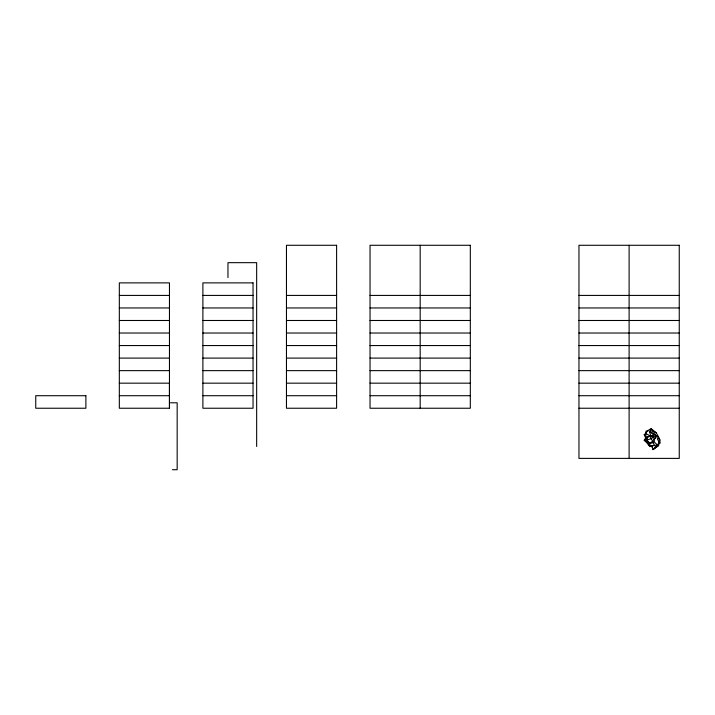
<?xml version="1.0" encoding="UTF-8"?>
<svg xmlns="http://www.w3.org/2000/svg" width="715" height="715" viewBox="0 0 715 715"><rect width="100%" height="100%" fill="white"/><g stroke="black" fill="none" stroke-linecap="round" stroke-linejoin="round"><path stroke-width="1.07" d="M169.464 408.238L169.464 282.881L119.325 282.881L119.325 408.238L169.464 408.238L169.464 383.169L119.325 383.169M645.314 440.574L652.178 447L653.001 449.628L658.604 445.668L658.622 444.042M654.591 445.454L649.622 446.187L644.474 439.6L646.074 438.956L645.591 433.37L647.513 430.77L651.142 428.678L656.218 432.718L660.159 440.02L657.594 445.186L649.685 445.749M652.178 447L644.242 440.449L644.474 439.6M653.465 439.743L655.146 438.438L655.878 435.837L655.423 434.943L649.604 431.699L651.142 428.678L652.768 430.984M656.808 435.372L658.283 436.802L657.38 438.921L659.257 442.433M644.242 440.449L646.199 436.999M654.949 447.402L654.136 448.797L656.549 446.625L655.351 446.714M655.146 438.438L656.173 437.106L655.878 435.837L653.626 434.085L650.882 436.427L645.591 433.37M653.001 449.628L654.18 448.171M649.604 431.699L652.062 433.156L656.218 432.718L651.982 430.832L649.604 431.699L650.882 436.427L653.465 436.74L654.591 440.02L652.849 442.782L649.747 443.461L647.03 441.584L646.771 440.163L650.972 438.706L655.878 435.837M653.117 437.151L650.15 435.685L646.959 437.258L646.771 440.163L649.747 443.461L650.462 442.853M645.806 438.268L644.206 434.702L645.949 433.299L646.002 431.074L648.058 431.091M655.548 447.134L657.174 445.883M649.747 443.461L652.741 441.146L650.972 438.706L650.15 435.685M644.206 434.702L645.806 434.121M650.882 436.427L653.608 435.542M648.916 436.847L646.959 437.258L647.03 441.584L649.604 442.531M119.325 295.42L169.464 295.42M202.89 295.42L253.039 295.42M286.465 295.42L336.604 295.42M370.039 295.42L470.318 295.42M578.962 295.42L679.25 295.42M119.325 307.959L169.464 307.959M202.89 307.959L253.039 307.959M286.465 307.959L336.604 307.959M370.039 307.959L470.318 307.959M578.962 307.959L679.25 307.959M119.325 320.49L169.464 320.49M202.89 320.49L253.039 320.49M286.465 320.49L336.604 320.49M370.039 320.49L470.318 320.49M578.962 320.49L679.25 320.49M119.325 333.029L169.464 333.029M202.89 333.029L253.039 333.029M286.465 333.029L336.604 333.029M370.039 333.029L470.318 333.029M578.962 333.029L679.25 333.029M119.325 345.56L169.464 345.56M202.89 345.56L253.039 345.56M286.465 345.56L336.604 345.56M370.039 345.56L470.318 345.56M578.962 345.56L679.25 345.56M119.325 358.099L169.464 358.099M202.89 358.099L253.039 358.099M286.465 358.099L336.604 358.099M370.039 358.099L470.318 358.099M578.962 358.099L679.25 358.099M119.325 370.638L169.464 370.638M202.89 370.638L253.039 370.638M286.465 370.638L336.604 370.638M370.039 370.638L470.318 370.638M578.962 370.638L679.25 370.638M202.89 383.169L253.039 383.169M286.465 383.169L336.604 383.169M370.039 383.169L470.318 383.169M578.962 383.169L679.25 383.169M119.325 395.708L169.464 395.708M202.89 395.708L253.039 395.708M286.465 395.708L336.604 395.708M370.039 395.708L470.318 395.708M578.962 395.708L679.25 395.708M170.465 402.795L177.168 402.795L177.168 469.719L172.404 469.719M578.962 408.238L679.25 408.238M656.683 444.927L658.604 445.668M653.626 434.085L655.423 434.943M653.34 441.075L657.594 445.186L660.267 442.853L658.283 436.802M647.906 443.541L649.622 446.187M653.224 442.174L654.422 445.749M629.111 245.281L629.111 458.387M420.179 245.281L420.179 408.238M256.658 446.473L256.658 262.664L227.96 262.664L227.96 277.59M336.604 245.281L286.465 245.281L286.465 408.238L336.604 408.238L336.604 245.281M470.318 245.281L370.039 245.281L370.039 408.238L470.318 408.238L470.318 245.281M679.25 245.281L578.962 245.281L578.962 458.387L679.25 458.387L679.25 245.281M253.039 282.881L202.89 282.881L202.89 408.238L253.039 408.238L253.039 282.881M85.889 395.708L35.75 395.708L35.75 408.238L85.889 408.238L85.889 395.708"/></g></svg>
